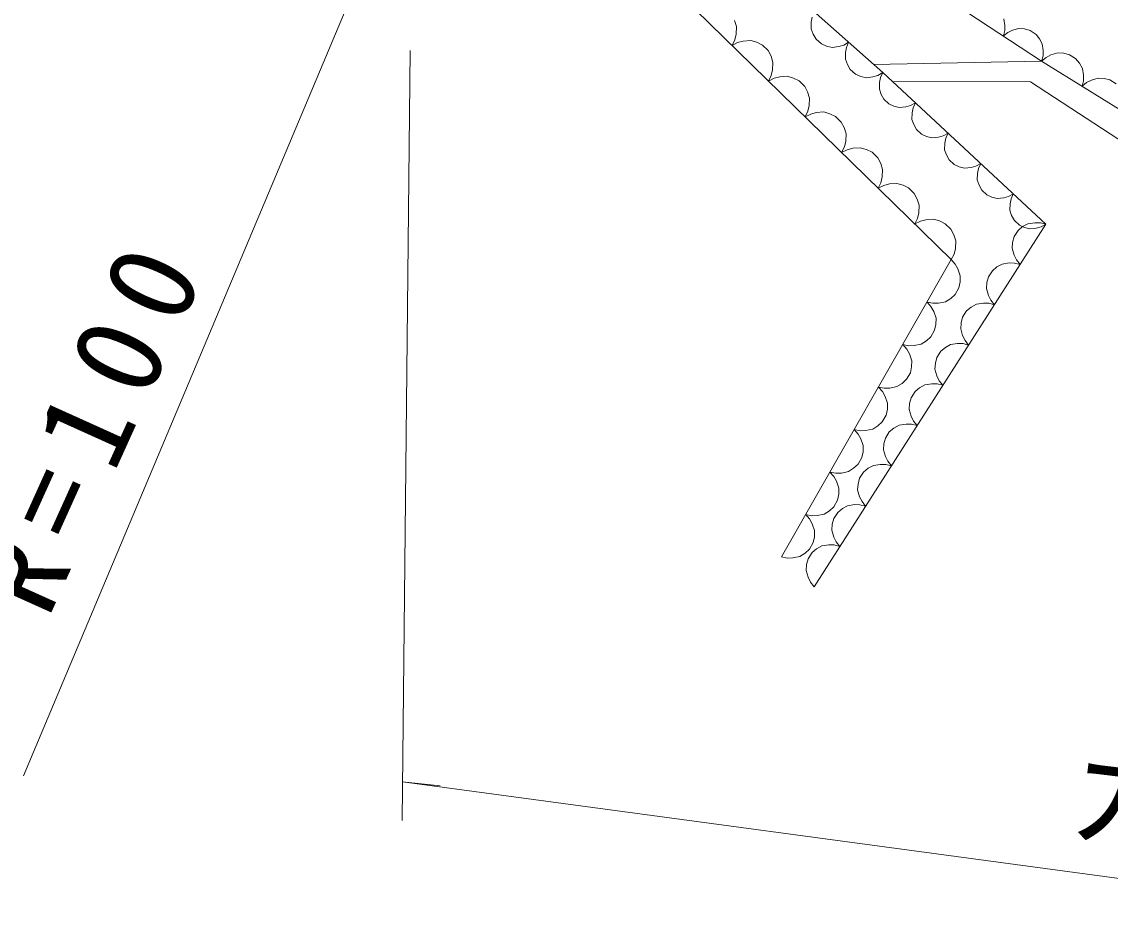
# Model space of a CAD drawing. Units: millimetres, scale not verified. Extents: x 40000 to 680000, y 20000 to 380000.
# Drawn here: x 335409 to 357864, y 259596 to 278198 of the extents above; entities that cross this region are included whole.
import ezdxf
from ezdxf.enums import TextEntityAlignment as Align

# ---------------------------------------------------------------- set-up
doc = ezdxf.new("R2010")
doc.units = ezdxf.units.MM
doc.header["$LTSCALE"] = 1000
doc.layers.add('S-SUV', color=7, linetype='Continuous', lineweight=13)
doc.styles.add('ＭＳ ゴシック', font='')
doc.styles.get('ＭＳ ゴシック').set_extended_font_data('MS Gothic')

msp = doc.modelspace()

# ---------------------------------------------------------------- linework, layer by layer
at = {"layer": 'S-SUV'}
for p, q in [((350920, 299466), (335445, 262636)), ((356449, 277387), (350921, 281017)), ((350351, 279652), (353171, 277149)), ((354585, 273289), (349307, 278447)), ((350151, 278097), (350113, 278224)), ((351715, 278296), (351697, 278189)), ((355692, 278124), (355672, 278261)), ((350144, 277943), (350151, 278097)), ((351697, 278189), (351697, 278051)), ((351697, 278051), (351737, 277940)), ((355659, 277906), (355689, 278016)), ((355689, 278016), (355692, 278124)), ((355846, 278023), (355750, 277976)), ((355980, 278059), (355846, 278023)), ((356098, 278049), (355980, 278059)), ((356211, 278018), (356098, 278049)), ((356333, 277938), (356211, 278018)), ((350061, 277710), (350117, 277825)), ((350176, 277768), (350061, 277710)), ((350117, 277825), (350144, 277943)), ((350291, 277799), (350176, 277768)), ((350446, 277810), (350291, 277799)), ((350573, 277774), (350446, 277810)), ((350689, 277716), (350573, 277774)), ((351737, 277940), (351796, 277840)), ((351796, 277840), (351905, 277743)), ((352366, 277718), (352466, 277774)), ((352466, 277774), (352421, 277670)), ((355750, 277976), (355659, 277906)), ((356406, 277847), (356333, 277938)), ((356462, 277743), (356406, 277847)), ((343254, 261718), (343421, 277606)), ((350806, 277602), (350689, 277716)), ((350867, 277487), (350806, 277602)), ((351905, 277743), (352012, 277696)), ((352012, 277696), (352127, 277669)), ((352127, 277669), (352264, 277686)), ((352264, 277686), (352366, 277718)), ((352421, 277670), (352402, 277564)), ((352402, 277564), (352402, 277425)), ((356482, 277605), (356462, 277743)), ((356479, 277497), (356482, 277605)), ((356780, 277555), (356641, 277514)), ((356903, 277548), (356780, 277555)), ((357020, 277518), (356903, 277548)), ((350906, 277360), (350867, 277487)), ((350898, 277206), (350906, 277360)), ((352402, 277425), (352442, 277314)), ((352442, 277314), (352501, 277214)), ((352982, 277317), (356449, 277387)), ((356449, 277387), (356479, 277497)), ((356542, 277462), (356449, 277387)), ((360623, 274785), (356449, 277387)), ((356641, 277514), (356542, 277462)), ((357150, 277437), (357020, 277518)), ((357228, 277345), (357150, 277437)), ((357289, 277237), (357228, 277345)), ((350871, 277088), (350898, 277206)), ((352501, 277214), (352610, 277117)), ((352610, 277117), (352717, 277070)), ((352969, 277060), (353071, 277092)), ((353071, 277092), (353171, 277149)), ((353171, 277149), (353125, 277048)), ((353171, 277149), (356538, 274021)), ((357313, 277095), (357289, 277237)), ((357312, 276982), (357313, 277095)), ((350815, 276973), (350871, 277088)), ((350930, 277031), (350815, 276973)), ((351045, 277062), (350930, 277031)), ((351200, 277073), (351045, 277062)), ((351327, 277037), (351200, 277073)), ((351443, 276979), (351327, 277037)), ((351560, 276865), (351443, 276979)), ((351621, 276750), (351560, 276865)), ((352717, 277070), (352832, 277043)), ((352832, 277043), (352969, 277060)), ((353104, 276944), (353101, 276809)), ((353125, 277048), (353104, 276944)), ((356219, 276957), (353368, 276966)), ((360158, 274389), (356219, 276957)), ((357284, 276867), (357312, 276982)), ((357377, 276942), (357284, 276867)), ((357476, 276993), (357377, 276942)), ((357614, 277034), (357476, 276993)), ((357737, 277027), (357614, 277034)), ((357855, 276997), (357737, 277027)), ((357984, 276917), (357855, 276997)), ((351660, 276623), (351621, 276750)), ((353101, 276809), (353137, 276700)), ((353137, 276700), (353193, 276601)), ((351626, 276351), (351652, 276469)), ((351652, 276469), (351660, 276623)), ((353193, 276601), (353297, 276504)), ((353297, 276504), (353400, 276456)), ((353400, 276456), (353511, 276428)), ((353511, 276428), (353646, 276441)), ((353646, 276441), (353746, 276471)), ((353746, 276471), (353845, 276523)), ((353798, 276422), (353777, 276319)), ((353845, 276523), (353798, 276422)), ((351569, 276237), (351626, 276351)), ((351684, 276294), (351569, 276237)), ((351799, 276325), (351684, 276294)), ((351954, 276336), (351799, 276325)), ((352081, 276300), (351954, 276336)), ((352197, 276242), (352081, 276300)), ((352314, 276128), (352197, 276242)), ((353777, 276319), (353774, 276184)), ((352375, 276013), (352314, 276128)), ((352414, 275886), (352375, 276013)), ((353774, 276184), (353811, 276075)), ((353811, 276075), (353866, 275976)), ((353866, 275976), (353971, 275879)), ((352406, 275732), (352414, 275886)), ((353971, 275879), (354073, 275831)), ((354073, 275831), (354185, 275802)), ((354185, 275802), (354319, 275815)), ((354319, 275815), (354419, 275845)), ((354419, 275845), (354518, 275897)), ((354471, 275796), (354450, 275693)), ((354518, 275897), (354471, 275796)), ((352323, 275500), (352380, 275614)), ((352438, 275557), (352323, 275500)), ((352380, 275614), (352406, 275732)), ((352553, 275588), (352438, 275557)), ((352708, 275599), (352553, 275588)), ((352835, 275563), (352708, 275599)), ((352951, 275505), (352835, 275563)), ((354450, 275693), (354447, 275558)), ((354447, 275558), (354484, 275449)), ((353068, 275391), (352951, 275505)), ((353129, 275276), (353068, 275391)), ((354484, 275449), (354539, 275350)), ((354539, 275350), (354644, 275253)), ((353168, 275150), (353129, 275276)), ((353160, 274995), (353168, 275150)), ((354644, 275253), (354746, 275205)), ((354746, 275205), (354858, 275177)), ((354858, 275177), (354992, 275190)), ((354992, 275190), (355092, 275219)), ((355092, 275219), (355191, 275272)), ((355124, 275068), (355121, 274933)), ((355144, 275171), (355124, 275068)), ((355191, 275272), (355144, 275171)), ((353077, 274763), (353134, 274877)), ((353134, 274877), (353160, 274995)), ((353307, 274851), (353192, 274820)), ((353462, 274862), (353307, 274851)), ((353589, 274826), (353462, 274862)), ((355121, 274933), (355157, 274823)), ((353192, 274820), (353077, 274763)), ((353705, 274768), (353589, 274826)), ((353822, 274654), (353705, 274768)), ((353883, 274539), (353822, 274654)), ((355157, 274823), (355213, 274725)), ((355213, 274725), (355317, 274628)), ((355317, 274628), (355420, 274579)), ((355765, 274594), (355864, 274646)), ((355864, 274646), (355818, 274545)), ((353922, 274413), (353883, 274539)), ((353914, 274258), (353922, 274413)), ((355420, 274579), (355531, 274551)), ((355531, 274551), (355666, 274564)), ((355666, 274564), (355765, 274594)), ((355797, 274442), (355794, 274307)), ((355818, 274545), (355797, 274442)), ((353888, 274140), (353914, 274258)), ((355794, 274307), (355830, 274198)), ((355830, 274198), (355886, 274099)), ((356538, 274021), (351754, 266540)), ((353831, 274026), (353888, 274140)), ((353946, 274083), (353831, 274026)), ((354061, 274114), (353946, 274083)), ((354216, 274125), (354061, 274114)), ((354343, 274089), (354216, 274125)), ((354459, 274031), (354343, 274089)), ((354576, 273917), (354459, 274031)), ((355886, 274099), (355990, 274002)), ((356057, 273970), (355964, 273893)), ((355990, 274002), (356093, 273954)), ((356166, 274030), (356057, 273970)), ((356093, 273954), (356204, 273925)), ((356309, 274052), (356166, 274030)), ((356422, 274051), (356309, 274052)), ((356339, 273939), (356439, 273968)), ((356538, 274021), (356422, 274051)), ((356439, 273968), (356538, 274021)), ((354637, 273802), (354576, 273917)), ((354676, 273676), (354637, 273802)), ((355881, 273764), (355850, 273646)), ((355964, 273893), (355881, 273764)), ((356204, 273925), (356339, 273939)), ((354642, 273403), (354669, 273521)), ((354669, 273521), (354676, 273676)), ((355850, 273646), (355842, 273523)), ((355842, 273523), (355881, 273383)), ((351080, 267154), (354585, 273289)), ((354585, 273289), (354642, 273403)), ((354666, 273196), (354585, 273289)), ((355881, 273383), (355932, 273284)), ((355932, 273284), (356006, 273189)), ((354723, 273097), (354666, 273196)), ((354770, 272956), (354723, 273097)), ((355432, 273061), (355350, 272933)), ((355526, 273139), (355432, 273061)), ((355634, 273199), (355526, 273139)), ((355778, 273221), (355634, 273199)), ((355890, 273219), (355778, 273221)), ((356006, 273189), (355890, 273219)), ((354742, 272708), (354768, 272830)), ((354768, 272830), (354770, 272956)), ((355350, 272933), (355319, 272815)), ((354664, 272572), (354742, 272708)), ((355319, 272815), (355310, 272692)), ((355310, 272692), (355350, 272552)), ((354165, 272320), (354085, 272412)), ((354085, 272412), (354204, 272388)), ((354204, 272388), (354320, 272391)), ((354320, 272391), (354465, 272422)), ((354465, 272422), (354573, 272488)), ((354573, 272488), (354664, 272572)), ((355246, 272390), (355103, 272368)), ((355359, 272388), (355246, 272390)), ((355350, 272552), (355400, 272453)), ((355475, 272358), (355359, 272388)), ((355400, 272453), (355475, 272358)), ((354222, 272221), (354165, 272320)), ((354270, 272080), (354222, 272221)), ((354901, 272230), (354818, 272101)), ((354994, 272308), (354901, 272230)), ((355103, 272368), (354994, 272308)), ((354241, 271832), (354267, 271954)), ((354267, 271954), (354270, 272080)), ((354787, 271984), (354779, 271861)), ((354818, 272101), (354787, 271984)), ((354164, 271696), (354241, 271832)), ((354779, 271861), (354818, 271721)), ((354818, 271721), (354869, 271621)), ((353665, 271443), (353584, 271536)), ((353584, 271536), (353704, 271511)), ((353704, 271511), (353819, 271515)), ((353819, 271515), (353964, 271545)), ((353964, 271545), (354072, 271612)), ((354072, 271612), (354164, 271696)), ((354463, 271477), (354369, 271399)), ((354571, 271536), (354463, 271477)), ((354715, 271559), (354571, 271536)), ((354827, 271557), (354715, 271559)), ((354943, 271527), (354827, 271557)), ((354869, 271621), (354943, 271527)), ((353721, 271344), (353665, 271443)), ((353769, 271204), (353721, 271344)), ((354287, 271270), (354256, 271153)), ((354369, 271399), (354287, 271270)), ((353740, 270956), (353766, 271077)), ((353766, 271077), (353769, 271204)), ((354256, 271153), (354247, 271029)), ((354247, 271029), (354287, 270890)), ((353571, 270736), (353663, 270820)), ((353663, 270820), (353740, 270956)), ((354287, 270890), (354337, 270790)), ((353164, 270567), (353083, 270660)), ((353083, 270660), (353203, 270635)), ((353203, 270635), (353318, 270639)), ((353318, 270639), (353463, 270669)), ((353463, 270669), (353571, 270736)), ((353931, 270646), (353838, 270568)), ((354040, 270705), (353931, 270646)), ((354183, 270728), (354040, 270705)), ((354296, 270726), (354183, 270728)), ((354411, 270696), (354296, 270726)), ((354337, 270790), (354411, 270696)), ((353221, 270468), (353164, 270567)), ((353268, 270327), (353221, 270468)), ((353755, 270439), (353724, 270322)), ((353838, 270568), (353755, 270439)), ((353240, 270079), (353266, 270201)), ((353266, 270201), (353268, 270327)), ((353724, 270322), (353716, 270198)), ((353716, 270198), (353755, 270059)), ((353070, 269859), (353162, 269943)), ((353162, 269943), (353240, 270079)), ((353755, 270059), (353806, 269959)), ((353806, 269959), (353880, 269865)), ((352663, 269691), (352582, 269783)), ((352582, 269783), (352702, 269759)), ((352720, 269592), (352663, 269691)), ((352702, 269759), (352817, 269762)), ((352817, 269762), (352963, 269793)), ((352963, 269793), (353070, 269859)), ((353306, 269737), (353224, 269608)), ((353400, 269815), (353306, 269737)), ((353508, 269874), (353400, 269815)), ((353652, 269897), (353508, 269874)), ((353764, 269895), (353652, 269897)), ((353880, 269865), (353764, 269895)), ((352767, 269451), (352720, 269592)), ((353193, 269490), (353184, 269367)), ((353224, 269608), (353193, 269490)), ((352739, 269203), (352765, 269325)), ((352765, 269325), (352767, 269451)), ((353184, 269367), (353224, 269228)), ((352570, 268983), (352661, 269067)), ((352661, 269067), (352739, 269203)), ((352977, 269043), (352868, 268983)), ((353120, 269065), (352977, 269043)), ((353233, 269063), (353120, 269065)), ((353224, 269228), (353274, 269128)), ((353348, 269034), (353233, 269063)), ((353274, 269128), (353348, 269034)), ((352162, 268814), (352082, 268907)), ((352082, 268907), (352201, 268882)), ((352219, 268715), (352162, 268814)), ((352201, 268882), (352317, 268886)), ((352317, 268886), (352462, 268917)), ((352462, 268917), (352570, 268983)), ((352775, 268906), (352692, 268777)), ((352868, 268983), (352775, 268906)), ((352267, 268575), (352219, 268715)), ((352264, 268448), (352267, 268575)), ((352661, 268659), (352653, 268536)), ((352692, 268777), (352661, 268659)), ((352238, 268327), (352264, 268448)), ((352653, 268536), (352692, 268396)), ((352692, 268396), (352743, 268297)), ((351961, 268040), (352069, 268107)), ((352069, 268107), (352161, 268191)), ((352161, 268191), (352238, 268327)), ((352337, 268152), (352243, 268074)), ((352445, 268212), (352337, 268152)), ((352589, 268234), (352445, 268212)), ((352701, 268232), (352589, 268234)), ((352817, 268202), (352701, 268232)), ((352743, 268297), (352817, 268202)), ((351662, 267938), (351581, 268031)), ((351581, 268031), (351700, 268006)), ((351718, 267839), (351662, 267938)), ((351700, 268006), (351816, 268010)), ((351816, 268010), (351961, 268040)), ((352161, 267946), (352130, 267828)), ((352243, 268074), (352161, 267946)), ((351766, 267698), (351718, 267839)), ((351763, 267572), (351766, 267698)), ((352130, 267828), (352121, 267705)), ((352121, 267705), (352161, 267565)), ((351660, 267314), (351737, 267450)), ((351737, 267450), (351763, 267572)), ((352161, 267565), (352211, 267466)), ((352211, 267466), (352285, 267371)), ((351460, 267164), (351568, 267230)), ((351568, 267230), (351660, 267314)), ((351712, 267243), (351629, 267114)), ((351805, 267321), (351712, 267243)), ((351914, 267381), (351805, 267321)), ((352057, 267403), (351914, 267381)), ((352170, 267401), (352057, 267403)), ((352285, 267371), (352170, 267401)), ((351080, 267154), (351200, 267130)), ((351200, 267130), (351315, 267134)), ((351315, 267134), (351460, 267164)), ((351598, 266997), (351590, 266874)), ((351629, 267114), (351598, 266997)), ((351590, 266874), (351629, 266734)), ((351629, 266734), (351680, 266634)), ((351680, 266634), (351754, 266540)), ((343262, 262512), (344038, 262430)), ((383093, 257146), (343262, 262512))]:
    msp.add_line(p, q, dxfattribs=at)

# ---------------------------------------------------------------- texts
at = {"layer": 'S-SUV', "style": 'ＭＳ ゴシック'}
msp.add_text('ガードレール', height=1833, rotation=353, dxfattribs=at).set_placement((356901, 260907), align=Align.BOTTOM_LEFT)
at = {"layer": 'S-SUV', "insert": (335974, 265836), "char_height": 1833, "attachment_point": 7, "rotation": 65.7, "style": 'ＭＳ ゴシック'}
msp.add_mtext('\\T1.32;R=100', dxfattribs=at)

doc.saveas('drawing.dxf')
